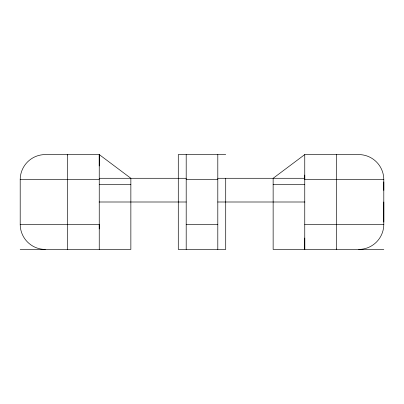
<?xml version="1.0" encoding="UTF-8"?>
<svg xmlns="http://www.w3.org/2000/svg" width="404" height="404" viewBox="0 0 404 404"><rect width="100%" height="100%" fill="white"/><g stroke="black" fill="none" stroke-linecap="round" stroke-linejoin="round"><path stroke-width="0.61" d="M99.243 228.896L99.243 224.331L20.2 224.331L20.2 179.669A25.099 25.099 0 0 1 45.299 154.575L99.243 154.575L130.861 178.285L130.861 249.425L20.2 249.425M99.243 165.938L99.243 154.575L99.243 249.425M304.757 238.062L304.757 249.425L304.757 154.575L358.696 154.575A25.099 25.099 0 0 1 383.8 179.669L383.8 222.079M304.757 175.104L304.757 179.669L383.8 179.669M358.701 249.425A25.099 25.099 0 0 0 383.8 224.331L383.8 202M383.8 190.441L383.8 181.921M304.757 154.575L273.139 178.285L273.139 249.425L383.8 249.425M225.715 154.575L178.285 154.575L178.285 249.425L225.715 249.425L225.715 178.285M99.243 178.285L186.259 178.285M217.741 178.285L304.757 178.285M20.2 179.669L99.243 179.669M186.194 179.669L217.806 179.669M99.243 184.613L130.861 184.613M273.139 184.613L304.757 184.613M99.106 202L186.219 202M217.781 202L304.894 202M186.194 224.331L217.806 224.331M304.757 224.331L383.8 224.331M336.375 154.575L336.375 249.425L336.375 249.005M217.806 154.575L217.806 249.425M186.194 154.575L186.194 249.425M67.625 154.995L67.625 154.575L67.625 249.425M45.299 249.425A25.099 25.099 0 0 1 20.2 224.331"/></g></svg>
